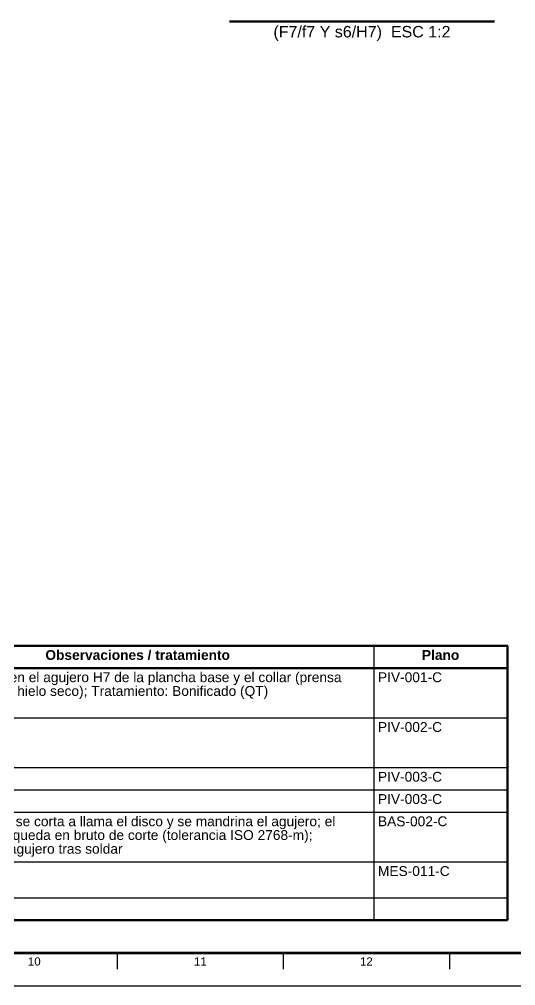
# Model space of a CAD drawing. Header units: millimetres. Extents: x 0 to 841, y 0 to 594.
# Drawn here: x 497 to 648.5, y 0 to 295.1 of the extents above; entities that cross this region are included whole.
import ezdxf
from ezdxf.enums import TextEntityAlignment as Align

# ---------------------------------------------------------------- set-up
doc = ezdxf.new("R2010")
doc.units = ezdxf.units.MM
for name, color, linetype, lineweight in [('FINA', 7, 'CONTINUOUS', 25), ('MARCO', 7, 'CONTINUOUS', 70), ('TXT', 7, 'CONTINUOUS', 25), ('VIS', 7, 'CONTINUOUS', 50)]:
    doc.layers.add(name, color=color, linetype=linetype, lineweight=lineweight)
doc.styles.add('STD', font='LiberationSans-Regular.ttf')
doc.styles.add('STDB', font='LiberationSans-Bold.ttf')

msp = doc.modelspace()

# ---------------------------------------------------------------- linework, layer by layer
at = {"layer": 'FINA'}
for p, q in [((605.16, 103.8), (605.16, 20)), ((25, 97), (646, 97)), ((25, 81.8), (646, 81.8)), ((25, 66.6), (646, 66.6)), ((25, 59.8), (646, 59.8)), ((25, 53), (646, 53)), ((25, 37.8), (646, 37.8)), ((25, 26.8), (646, 26.8)), ((526.88, 10), (526.88, 5)), ((577.56, 10), (577.56, 5)), ((628.25, 10), (628.25, 5))]:
    msp.add_line(p, q, dxfattribs=at)
msp.add_lwpolyline([(0, 0), (841, 0), (841, 594), (0, 594)], close=True, dxfattribs=at)
at = {"layer": 'MARCO'}
msp.add_lwpolyline([(20, 10), (831, 10), (831, 584), (20, 584)], close=True, dxfattribs=at)
at = {"layer": 'VIS'}
for p, q in [((561.15, 294.5), (641.99, 294.5)), ((646, 103.8), (646, 20)), ((25, 20), (646, 20))]:
    msp.add_line(p, q, dxfattribs=at)
msp.add_lwpolyline([(25, 97), (646, 97), (646, 103.8), (25, 103.8)], close=True, dxfattribs=at)

# ---------------------------------------------------------------- texts
at = {"layer": 'TXT', "style": 'STD'}
msp.add_text('(F7/f7 Y s6/H7)  ESC 1:2', height=3.5, dxfattribs=at).set_placement((601.57, 293.1), align=Align.TOP_CENTER)
at = {"layer": 'TXT'}
for s, height, style, p in [('Observaciones / tratamiento', 3, 'STDB', (533.09, 101)), ('Plano', 3, 'STDB', (625.58, 101)), ('10', 2.5, 'STD', (501.53, 7.4)), ('11', 2.5, 'STD', (552.22, 7.4)), ('12', 2.5, 'STD', (602.91, 7.4))]:
    msp.add_text(s, height=height, dxfattribs=dict(at, style=style)).set_placement(p, align=Align.MIDDLE_CENTER)
at = {"layer": 'TXT', "style": 'STD'}
for s, p in [('Calado Ø120 p6 en el agujero H7 de la plancha base y el collar (prensa', (462.32, 94.2)), ('PIV-001-C', (606.46, 94.2)), ('o contracción con hielo seco); Tratamiento: Bonificado (QT)', (462.32, 90)), ('PIV-002-C', (606.46, 79)), ('PIV-003-C', (606.46, 63.8)), ('PIV-003-C', (606.46, 57)), ('Sin torno vertical: se corta a llama el disco y se mandrina el agujero; el', (462.32, 50.2)), ('BAS-002-C', (606.46, 50.2)), ('diámetro exterior queda en bruto de corte (tolerancia ISO 2768-m);', (462.32, 46)), ('Plancha gruesa; agujero tras soldar', (462.32, 41.8)), ('MES-011-C', (606.46, 35))]:
    msp.add_text(s, height=3, dxfattribs=at).set_placement(p, align=Align.MIDDLE_LEFT)

doc.saveas('drawing.dxf')
